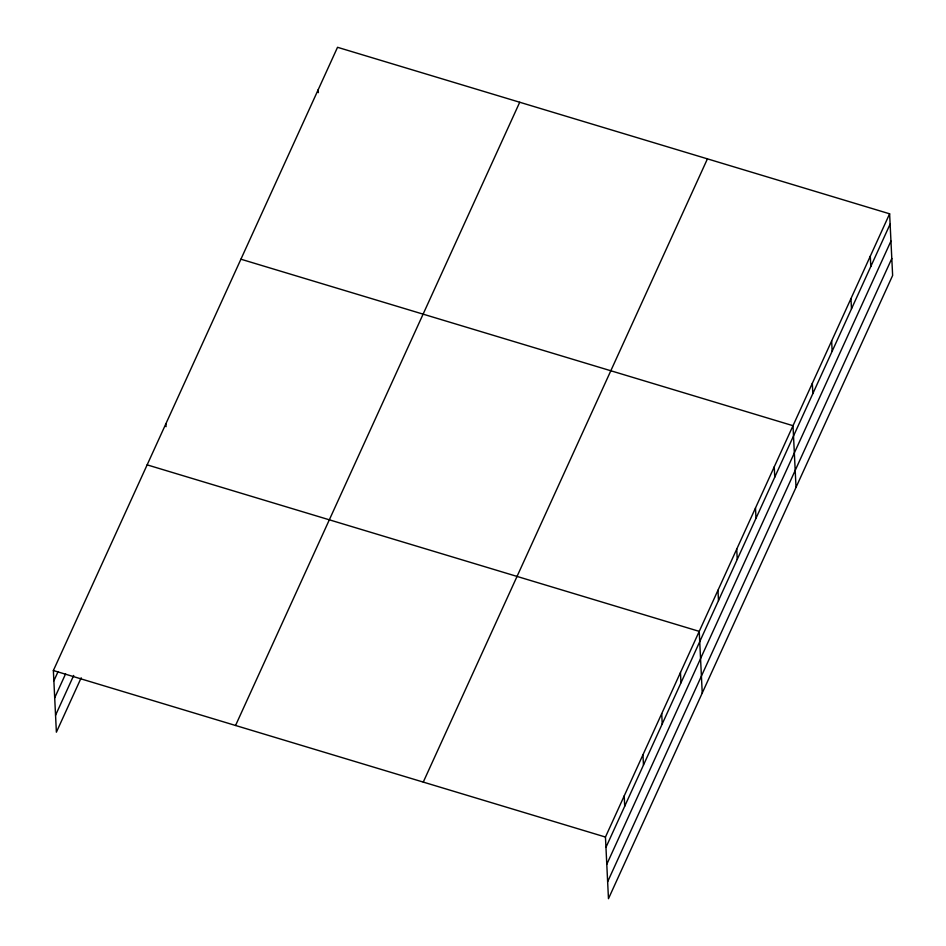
<?xml version="1.0" encoding="UTF-8"?>
<svg xmlns="http://www.w3.org/2000/svg" width="946" height="946" viewBox="0 0 946 946"><rect width="100%" height="100%" fill="white"/><g stroke="black" fill="none" stroke-linecap="round" stroke-linejoin="round"><path stroke-width="1.42" d="M81.19 677.797L56.382 732.192L53.366 670.537L337.533 47.3L889.618 213.808L892.634 275.463L608.467 898.7L605.452 837.044L889.618 213.808M53.863 680.848L58.108 671.554M54.702 697.793L65.581 673.907M55.554 715.247L73.705 675.444M235.554 725.487L519.721 102.251M423.264 782.094L707.431 158.857M605.96 847.344L890.127 224.107M606.788 864.289L890.955 241.053M607.639 881.755L891.806 258.518M240.911 259.204L793.008 425.7L796.024 487.367M147.138 464.864L699.224 631.372L702.239 693.028M53.366 670.537L605.452 837.044M870.296 256.189L870.805 266.488M850.974 298.569L851.483 308.869M831.652 340.938L832.149 351.25M812.33 383.319L812.827 393.631M774.254 466.839L774.75 477.151M755.487 507.967L755.996 518.278M736.733 549.106L737.241 559.417M717.979 590.233L718.487 600.544M680.47 672.5L680.978 682.811M661.715 713.639L662.224 723.95M642.961 754.778L643.469 765.078M624.206 795.905L624.715 806.217M318.211 89.681L318.353 92.625M165.893 423.737L166.035 426.681"/></g></svg>
